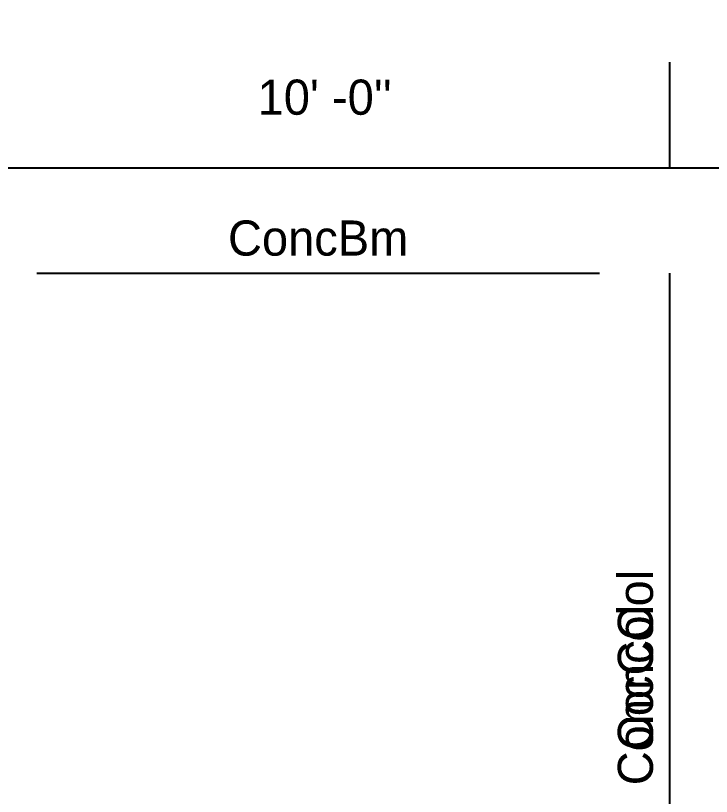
# Model space of a CAD drawing. Extents: x -38 to 2998, y -195 to 11529.
# Drawn here: x 120.3 to 239, y -89.3 to 44 of the extents above; entities that cross this region are included whole.
import ezdxf
from ezdxf.enums import TextEntityAlignment as Align

# ---------------------------------------------------------------- set-up
doc = ezdxf.new("R2010")
doc.units = 0
doc.header["$MEASUREMENT"] = 0
doc.layers.get('0').update_dxf_attribs({"linetype": 'CONTINUOUS'})
for name, color, linetype in [('CENTERLINES', 7, 'CONTINUOUS'), ('DIMENSIONS', 4, 'CONTINUOUS'), ('TEXT', 5, 'CONTINUOUS')]:
    doc.layers.add(name, color=color, linetype=linetype)
doc.dimstyles.get("Standard").update_dxf_attribs({"dimtxt": 0.18, "dimasz": 0.18, "dimexe": 0.18, "dimexo": 0.0625, "dimgap": 0.09, "dimtad": 0, "dimtih": 1, "dimtoh": 1, "dimdec": 4, "dimzin": 0, "dimtxsty": 'STANDARD', "dimcen": 0.09, "dimazin": 3, "dimtfac": 1, "dimtdec": 4, "dimtofl": 0, "dimtmove": 0, "dimatfit": 3, "dimtolj": 1, "dimtzin": 0})

# ---------------------------------------------------------------- blocks, each defined once
blk = doc.blocks.new('*D1950')
at = {"color": 1, "linetype": 'BYBLOCK'}
for points in [[(116.73, 22.77), (115.67, 21.71), (108.25, 14.29), (107.19, 13.23)], [(236.73, 22.77), (235.67, 21.71), (228.25, 14.29), (227.19, 13.23)]]:
    blk.add_solid(points, dxfattribs=at)
at = {"layer": 'DIMENSIONS', "color": 9, "linetype": 'BYBLOCK'}
for p, q in [((111.96, 18), (111.96, 36)), ((231.96, 18), (231.96, 36))]:
    blk.add_line(p, q, dxfattribs=at)
at = {"layer": 'DIMENSIONS', "color": 0, "linetype": 'BYBLOCK'}
blk.add_line((111.96, 18), (231.96, 18), dxfattribs=at)
at = {"layer": 'DIMENSIONS', "color": 0, "linetype": 'BYBLOCK', "insert": (171.96, 30), "char_height": 6, "attachment_point": 5}
blk.add_mtext("\\A1; 10' -0''", dxfattribs=at)
blk = doc.blocks.new('*D1951')
at = {"color": 1, "linetype": 'BYBLOCK'}
for points in [[(236.73, 22.77), (235.67, 21.71), (228.25, 14.29), (227.19, 13.23)], [(347.73, 22.77), (346.67, 21.71), (339.25, 14.29), (338.19, 13.23)]]:
    blk.add_solid(points, dxfattribs=at)
at = {"layer": 'DIMENSIONS', "color": 9, "linetype": 'BYBLOCK'}
for p, q in [((231.96, 18), (231.96, 36)), ((342.96, 18), (342.96, 36))]:
    blk.add_line(p, q, dxfattribs=at)
at = {"layer": 'DIMENSIONS', "color": 0, "linetype": 'BYBLOCK'}
blk.add_line((231.96, 18), (342.96, 18), dxfattribs=at)
at = {"layer": 'DIMENSIONS', "color": 0, "linetype": 'BYBLOCK', "insert": (287.46, 30), "char_height": 6, "attachment_point": 5}
blk.add_mtext("\\A1; 9' -3''", dxfattribs=at)
blk = doc.blocks.new('*D2420')
at = {"color": 1, "linetype": 'BYBLOCK'}
for points in [[(116.73, 22.77), (115.67, 21.71), (108.25, 14.29), (107.19, 13.23)], [(236.73, 22.77), (235.67, 21.71), (228.25, 14.29), (227.19, 13.23)]]:
    blk.add_solid(points, dxfattribs=at)
at = {"layer": 'DIMENSIONS', "color": 9, "linetype": 'BYBLOCK'}
for p, q in [((111.96, 18), (111.96, 36)), ((231.96, 18), (231.96, 36))]:
    blk.add_line(p, q, dxfattribs=at)
at = {"layer": 'DIMENSIONS', "color": 0, "linetype": 'BYBLOCK'}
blk.add_line((111.96, 18), (231.96, 18), dxfattribs=at)
at = {"layer": 'DIMENSIONS', "color": 0, "linetype": 'BYBLOCK', "insert": (171.96, 30), "char_height": 6, "attachment_point": 5}
blk.add_mtext("\\A1; 10' -0''", dxfattribs=at)
blk = doc.blocks.new('*D2421')
at = {"color": 1, "linetype": 'BYBLOCK'}
for points in [[(236.73, 22.77), (235.67, 21.71), (228.25, 14.29), (227.19, 13.23)], [(347.73, 22.77), (346.67, 21.71), (339.25, 14.29), (338.19, 13.23)]]:
    blk.add_solid(points, dxfattribs=at)
at = {"layer": 'DIMENSIONS', "color": 9, "linetype": 'BYBLOCK'}
for p, q in [((231.96, 18), (231.96, 36)), ((342.96, 18), (342.96, 36))]:
    blk.add_line(p, q, dxfattribs=at)
at = {"layer": 'DIMENSIONS', "color": 0, "linetype": 'BYBLOCK'}
blk.add_line((231.96, 18), (342.96, 18), dxfattribs=at)
at = {"layer": 'DIMENSIONS', "color": 0, "linetype": 'BYBLOCK', "insert": (287.46, 30), "char_height": 6, "attachment_point": 5}
blk.add_mtext("\\A1; 9' -3''", dxfattribs=at)
blk = doc.blocks.new('*D2890')
at = {"color": 1, "linetype": 'BYBLOCK'}
for points in [[(116.73, 22.77), (115.67, 21.71), (108.25, 14.29), (107.19, 13.23)], [(236.73, 22.77), (235.67, 21.71), (228.25, 14.29), (227.19, 13.23)]]:
    blk.add_solid(points, dxfattribs=at)
at = {"layer": 'DIMENSIONS', "color": 9, "linetype": 'BYBLOCK'}
for p, q in [((111.96, 18), (111.96, 36)), ((231.96, 18), (231.96, 36))]:
    blk.add_line(p, q, dxfattribs=at)
at = {"layer": 'DIMENSIONS', "color": 0, "linetype": 'BYBLOCK'}
blk.add_line((111.96, 18), (231.96, 18), dxfattribs=at)
at = {"layer": 'DIMENSIONS', "color": 0, "linetype": 'BYBLOCK', "insert": (171.96, 30), "char_height": 6, "attachment_point": 5}
blk.add_mtext("\\A1; 10' -0''", dxfattribs=at)
blk = doc.blocks.new('*D2891')
at = {"color": 1, "linetype": 'BYBLOCK'}
for points in [[(236.73, 22.77), (235.67, 21.71), (228.25, 14.29), (227.19, 13.23)], [(347.73, 22.77), (346.67, 21.71), (339.25, 14.29), (338.19, 13.23)]]:
    blk.add_solid(points, dxfattribs=at)
at = {"layer": 'DIMENSIONS', "color": 9, "linetype": 'BYBLOCK'}
for p, q in [((231.96, 18), (231.96, 36)), ((342.96, 18), (342.96, 36))]:
    blk.add_line(p, q, dxfattribs=at)
at = {"layer": 'DIMENSIONS', "color": 0, "linetype": 'BYBLOCK'}
blk.add_line((231.96, 18), (342.96, 18), dxfattribs=at)
at = {"layer": 'DIMENSIONS', "color": 0, "linetype": 'BYBLOCK', "insert": (287.46, 30), "char_height": 6, "attachment_point": 5}
blk.add_mtext("\\A1; 9' -3''", dxfattribs=at)

msp = doc.modelspace()

# ---------------------------------------------------------------- linework, layer by layer
at = {"layer": 'CENTERLINES', "color": 0, "linetype": 'CONTINUOUS'}
for p, q in [((123.96, 0), (219.96, 0)), ((123.96, 0), (219.96, 0)), ((123.96, 0), (219.96, 0)), ((231.96, -144), (231.96, 0)), ((231.96, -132), (231.96, 0)), ((231.96, -132), (231.96, 0))]:
    msp.add_line(p, q, dxfattribs=at)

# ---------------------------------------------------------------- texts
at = {"layer": 'TEXT', "color": 0}
msp.add_text('ConcBm', height=6, dxfattribs=at).set_placement((171.96, 6), align=Align.MIDDLE)
msp.add_text('ConcBm', height=6, dxfattribs=at).set_placement((171.96, 6), align=Align.MIDDLE)
msp.add_text('ConcBm', height=6, dxfattribs=at).set_placement((171.96, 6), align=Align.MIDDLE)
for p in [(225.96, -66), (225.96, -66), (225.96, -72)]:
    msp.add_text('ConcCol', height=6, rotation=90, dxfattribs=at).set_placement(p, align=Align.MIDDLE)

# ---------------------------------------------------------------- dimensions: what is measured, and where the dimension line sits
at = {"layer": 'DIMENSIONS'}
for base, p1, p2, picture, middle in [((231.96, 18), (111.96, 6), (231.96, 6), '*D1950', (171.96, 6)), ((231.96, 18), (111.96, 6), (231.96, 6), '*D2420', (171.96, 6)), ((231.96, 18), (111.96, 6), (231.96, 6), '*D2890', (171.96, 6)), ((342.96, 18), (231.96, 6), (342.96, 6), '*D1951', (287.46, 6)), ((342.96, 18), (231.96, 6), (342.96, 6), '*D2421', (287.46, 6)), ((342.96, 18), (231.96, 6), (342.96, 6), '*D2891', (287.46, 6))]:
    dim = msp.add_linear_dim(base=base, p1=p1, p2=p2, dimstyle='STANDARD', dxfattribs=at)
    dim.commit()
    dim.dimension.update_dxf_attribs({"geometry": picture, "text_midpoint": middle})

doc.saveas('drawing.dxf')
